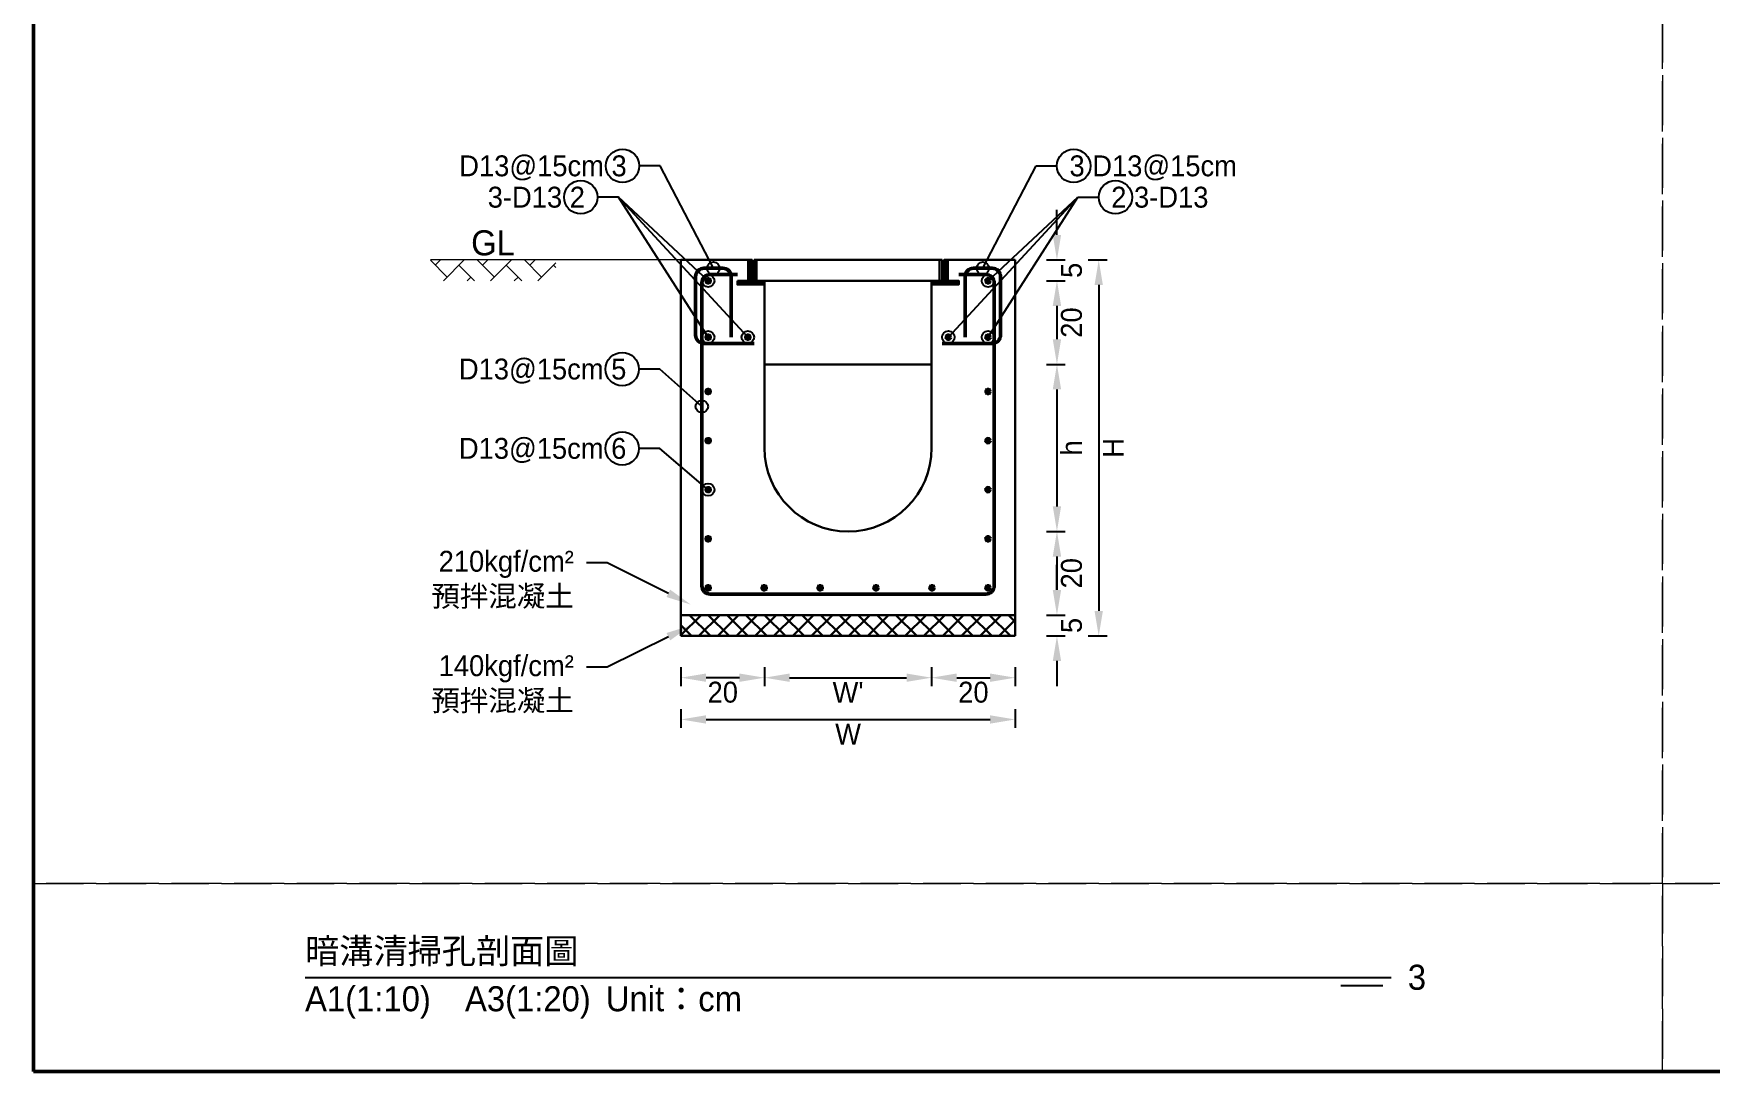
# Model space of a CAD drawing. Extents: x -7340 to 3675, y -3342 to 777.
# Drawn here: x -3420 to -3018.6, y -2021 to -1772.6 of the extents above; entities that cross this region are included whole.
import ezdxf
from ezdxf import colors
from ezdxf.entities.mleader import LeaderData, LeaderLine
from ezdxf.math import Vec2, Vec3

# ---------------------------------------------------------------- set-up
doc = ezdxf.new("R2010")
doc.units = 0
doc.header["$MEASUREMENT"] = 0
doc.linetypes.add('ACAD_ISO02W100', pattern=[15, 12, -3])
for name, color, linetype, lineweight in [('一、3.基本-變更', 1, 'Continuous', 50), ('二、2.繪圖-施作項目', 181, 'Continuous', 30), ('二、4.繪圖-設計鋪面', 40, 'Continuous', 20), ('二、5.繪圖-鋼筋', 60, 'Continuous', 50), ('二、6.繪圖-其他施作項目', 35, 'Continuous', 30)]:
    doc.layers.add(name, color=color, linetype=linetype, lineweight=lineweight)
doc.layers.add('一、4.基本-隱藏', color=9, linetype='ACAD_ISO02W100', lineweight=20, plot=False)
doc.layers.add('三、3.文字-註解文字', color=2, linetype='Continuous')
doc.styles.add('次圖名(詳圖)', font='MS PGothic.ttf', dxfattribs={"height": 6})
doc.styles.add('註解文字(詳圖)', font='MS PGothic.ttf', dxfattribs={"height": 5})
doc.dimstyles.new('註解文字(詳圖)', dxfattribs={"dimtxt": 5, "dimasz": 6, "dimexe": 2, "dimexo": 5, "dimgap": 1, "dimtad": 2, "dimzin": 0, "dimdsep": 46, "dimtxsty": '註解文字(詳圖)', "dimcen": 0.1, "dimclrd": 144, "dimclre": 144, "dimclrt": 256, "dimadec": 0, "dimazin": 0, "dimtfac": 1, "dimtofl": 0, "dimtmove": 0, "dimatfit": 3, "dimfxlon": 1, "dimtolj": 1, "dimtzin": 0, "dimlwd": -1, "dimlwe": -1, "dimarcsym": 1})

# ---------------------------------------------------------------- blocks, each defined once
blk = doc.blocks.new('_Small')
at = {"color": 0, "linetype": 'ByBlock', "lineweight": -2}
blk.add_circle((0, 0), 0.25, dxfattribs=at)
blk = doc.blocks.new('*D285')
at = {"layer": 'Defpoints', "color": 0, "transparency": 16777216}
for p in [(-3205, -1851.75), (-3225, -1891.75), (-3175, -1891.75)]:
    blk.add_point(p, dxfattribs=at)
at = {"layer": '三、3.文字-註解文字', "color": 144, "transparency": 16777216}
for p, q in [((-3177.5, -1851.75), (-3173, -1851.75)), ((-3175, -1857.75), (-3175, -1885.75)), ((-3177.5, -1891.75), (-3173, -1891.75))]:
    blk.add_line(p, q, dxfattribs=at)
for points in [[(-3176, -1857.75), (-3174, -1857.75), (-3175, -1851.75)], [(-3176, -1885.75), (-3174, -1885.75), (-3175, -1891.75)]]:
    blk.add_solid(points, dxfattribs=at)
at = {"layer": '三、3.文字-註解文字', "transparency": 16777216, "insert": (-3171.5, -1871.75), "char_height": 5, "attachment_point": 5, "rotation": 90, "style": '註解文字(詳圖)'}
blk.add_mtext('\\A1;h', dxfattribs=at)
blk = doc.blocks.new('*D286')
at = {"layer": 'Defpoints', "color": 0, "transparency": 16777216}
for p in [(-3225, -1891.75), (-3185, -1911.75), (-3175, -1911.75)]:
    blk.add_point(p, dxfattribs=at)
at = {"layer": '三、3.文字-註解文字', "color": 144, "transparency": 16777216}
for p, q in [((-3177.5, -1891.75), (-3173, -1891.75)), ((-3175, -1897.75), (-3175, -1905.75)), ((-3177.5, -1911.75), (-3173, -1911.75))]:
    blk.add_line(p, q, dxfattribs=at)
for points in [[(-3176, -1897.75), (-3174, -1897.75), (-3175, -1891.75)], [(-3176, -1905.75), (-3174, -1905.75), (-3175, -1911.75)]]:
    blk.add_solid(points, dxfattribs=at)
at = {"layer": '三、3.文字-註解文字', "transparency": 16777216, "insert": (-3171.5, -1901.75), "char_height": 5, "attachment_point": 5, "rotation": 90, "style": '註解文字(詳圖)'}
blk.add_mtext('\\A1;20', dxfattribs=at)
blk = doc.blocks.new('*D287')
at = {"layer": 'Defpoints', "color": 0, "transparency": 16777216}
for p in [(-3185, -1911.75), (-3185, -1916.75), (-3175, -1916.75)]:
    blk.add_point(p, dxfattribs=at)
at = {"layer": '三、3.文字-註解文字', "color": 144, "transparency": 16777216}
for p, q in [((-3175, -1905.75), (-3175, -1899.75)), ((-3177.5, -1911.75), (-3173, -1911.75)), ((-3177.5, -1916.75), (-3173, -1916.75)), ((-3175, -1922.75), (-3175, -1928.75))]:
    blk.add_line(p, q, dxfattribs=at)
for points in [[(-3176, -1905.75), (-3174, -1905.75), (-3175, -1911.75)], [(-3176, -1922.75), (-3174, -1922.75), (-3175, -1916.75)]]:
    blk.add_solid(points, dxfattribs=at)
at = {"layer": '三、3.文字-註解文字', "transparency": 16777216, "insert": (-3171.5, -1914.25), "char_height": 5, "attachment_point": 5, "rotation": 90, "style": '註解文字(詳圖)'}
blk.add_mtext('\\A1;5', dxfattribs=at)
blk = doc.blocks.new('*D288')
at = {"layer": 'Defpoints', "color": 0, "transparency": 16777216}
for p in [(-3185, -1826.75), (-3185, -1916.75), (-3165, -1916.75)]:
    blk.add_point(p, dxfattribs=at)
at = {"layer": '三、3.文字-註解文字', "color": 144, "transparency": 16777216}
for p, q in [((-3167.5, -1826.75), (-3163, -1826.75)), ((-3165, -1832.75), (-3165, -1910.75)), ((-3167.5, -1916.75), (-3163, -1916.75))]:
    blk.add_line(p, q, dxfattribs=at)
for points in [[(-3166, -1832.75), (-3164, -1832.75), (-3165, -1826.75)], [(-3166, -1910.75), (-3164, -1910.75), (-3165, -1916.75)]]:
    blk.add_solid(points, dxfattribs=at)
at = {"layer": '三、3.文字-註解文字', "transparency": 16777216, "insert": (-3161.5, -1871.75), "char_height": 5, "attachment_point": 5, "rotation": 90, "style": '註解文字(詳圖)'}
blk.add_mtext('\\A1;H', dxfattribs=at)
blk = doc.blocks.new('*D289')
at = {"layer": 'Defpoints', "color": 0, "transparency": 16777216}
for p in [(-3185, -1826.75), (-3185, -1831.75), (-3175, -1831.75)]:
    blk.add_point(p, dxfattribs=at)
at = {"layer": '三、3.文字-註解文字', "color": 144, "transparency": 16777216}
for p, q in [((-3175, -1820.75), (-3175, -1814.75)), ((-3177.5, -1826.75), (-3173, -1826.75)), ((-3177.5, -1831.75), (-3173, -1831.75)), ((-3175, -1837.75), (-3175, -1843.75))]:
    blk.add_line(p, q, dxfattribs=at)
for points in [[(-3176, -1820.75), (-3174, -1820.75), (-3175, -1826.75)], [(-3176, -1837.75), (-3174, -1837.75), (-3175, -1831.75)]]:
    blk.add_solid(points, dxfattribs=at)
at = {"layer": '三、3.文字-註解文字', "transparency": 16777216, "insert": (-3171.5, -1829.25), "char_height": 5, "attachment_point": 5, "rotation": 90, "style": '註解文字(詳圖)'}
blk.add_mtext('\\A1;5', dxfattribs=at)
blk = doc.blocks.new('*D290')
at = {"layer": 'Defpoints', "color": 0, "transparency": 16777216}
for p in [(-3185, -1831.75), (-3185, -1851.75), (-3175, -1851.75)]:
    blk.add_point(p, dxfattribs=at)
at = {"layer": '三、3.文字-註解文字', "color": 144, "transparency": 16777216}
for p, q in [((-3177.5, -1831.75), (-3173, -1831.75)), ((-3175, -1837.75), (-3175, -1845.75)), ((-3177.5, -1851.75), (-3173, -1851.75))]:
    blk.add_line(p, q, dxfattribs=at)
for points in [[(-3176, -1837.75), (-3174, -1837.75), (-3175, -1831.75)], [(-3176, -1845.75), (-3174, -1845.75), (-3175, -1851.75)]]:
    blk.add_solid(points, dxfattribs=at)
at = {"layer": '三、3.文字-註解文字', "transparency": 16777216, "insert": (-3171.5, -1841.75), "char_height": 5, "attachment_point": 5, "rotation": 90, "style": '註解文字(詳圖)'}
blk.add_mtext('\\A1;20', dxfattribs=at)
blk = doc.blocks.new('*D291')
at = {"layer": 'Defpoints', "color": 0, "transparency": 16777216}
for p in [(-3265, -1826.75), (-3245, -1831.75), (-3265, -1926.75)]:
    blk.add_point(p, dxfattribs=at)
at = {"layer": '三、3.文字-註解文字', "color": 144, "transparency": 16777216}
for p, q in [((-3265, -1924.25), (-3265, -1928.75)), ((-3251, -1926.75), (-3259, -1926.75)), ((-3245, -1924.25), (-3245, -1928.75))]:
    blk.add_line(p, q, dxfattribs=at)
for points in [[(-3259, -1925.75), (-3259, -1927.75), (-3265, -1926.75)], [(-3251, -1925.75), (-3251, -1927.75), (-3245, -1926.75)]]:
    blk.add_solid(points, dxfattribs=at)
at = {"layer": '三、3.文字-註解文字', "transparency": 16777216, "insert": (-3255, -1930.25), "char_height": 5, "attachment_point": 5, "style": '註解文字(詳圖)'}
blk.add_mtext('\\A1;20', dxfattribs=at)
blk = doc.blocks.new('*D292')
at = {"layer": 'Defpoints', "color": 0, "transparency": 16777216}
for p in [(-3245, -1831.75), (-3205, -1831.75), (-3205, -1926.75)]:
    blk.add_point(p, dxfattribs=at)
at = {"layer": '三、3.文字-註解文字', "color": 144, "transparency": 16777216}
for p, q in [((-3245, -1924.25), (-3245, -1928.75)), ((-3239, -1926.75), (-3211, -1926.75)), ((-3205, -1924.25), (-3205, -1928.75))]:
    blk.add_line(p, q, dxfattribs=at)
for points in [[(-3239, -1925.75), (-3239, -1927.75), (-3245, -1926.75)], [(-3211, -1925.75), (-3211, -1927.75), (-3205, -1926.75)]]:
    blk.add_solid(points, dxfattribs=at)
at = {"layer": '三、3.文字-註解文字', "transparency": 16777216, "insert": (-3225, -1930.25), "char_height": 5, "attachment_point": 5, "style": '註解文字(詳圖)'}
blk.add_mtext("\\A1;W'", dxfattribs=at)
blk = doc.blocks.new('*D293')
at = {"layer": 'Defpoints', "color": 0, "transparency": 16777216}
for p in [(-3185, -1826.75), (-3205, -1831.75), (-3185, -1926.75)]:
    blk.add_point(p, dxfattribs=at)
at = {"layer": '三、3.文字-註解文字', "color": 144, "transparency": 16777216}
for p, q in [((-3205, -1924.25), (-3205, -1928.75)), ((-3199, -1926.75), (-3191, -1926.75)), ((-3185, -1924.25), (-3185, -1928.75))]:
    blk.add_line(p, q, dxfattribs=at)
for points in [[(-3199, -1925.75), (-3199, -1927.75), (-3205, -1926.75)], [(-3191, -1925.75), (-3191, -1927.75), (-3185, -1926.75)]]:
    blk.add_solid(points, dxfattribs=at)
at = {"layer": '三、3.文字-註解文字', "transparency": 16777216, "insert": (-3195, -1930.25), "char_height": 5, "attachment_point": 5, "style": '註解文字(詳圖)'}
blk.add_mtext('\\A1;20', dxfattribs=at)
blk = doc.blocks.new('*D294')
at = {"layer": 'Defpoints', "color": 0, "transparency": 16777216}
for p in [(-3265, -1916.75), (-3185, -1916.75), (-3185, -1936.75)]:
    blk.add_point(p, dxfattribs=at)
at = {"layer": '三、3.文字-註解文字', "color": 144, "transparency": 16777216}
for p, q in [((-3265, -1934.25), (-3265, -1938.75)), ((-3185, -1934.25), (-3185, -1938.75)), ((-3259, -1936.75), (-3191, -1936.75))]:
    blk.add_line(p, q, dxfattribs=at)
for points in [[(-3259, -1935.75), (-3259, -1937.75), (-3265, -1936.75)], [(-3191, -1935.75), (-3191, -1937.75), (-3185, -1936.75)]]:
    blk.add_solid(points, dxfattribs=at)
at = {"layer": '三、3.文字-註解文字', "transparency": 16777216, "insert": (-3225, -1940.25), "char_height": 5, "attachment_point": 5, "style": '註解文字(詳圖)'}
blk.add_mtext('\\A1;W', dxfattribs=at)

msp = doc.modelspace()

# ---------------------------------------------------------------- hatches: boundary and pattern name
at = {"layer": '二、2.繪圖-施作項目'}
h = msp.add_hatch(dxfattribs=at)
h.set_pattern_fill('ANSI37', color=256)
h.set_pattern_definition([(45, (-4884.7632, -1960.2784), (-2.245064, 2.245064), []), (135, (-4884.7632, -1960.2784), (-2.245064, -2.245064), [])])
h.paths.add_polyline_path([(-3265, -1911.75), (-3265, -1916.75), (-3185, -1916.75), (-3185, -1911.75)])
at = {"layer": '二、4.繪圖-設計鋪面'}
h = msp.add_hatch(dxfattribs=at)
h.set_pattern_fill('AR-HBONE', color=256)
h.set_pattern_definition([(45, (-2645, -1556.5), (0, 5.656854), [12, -4]), (135, (-2642.1716, -1553.6716), (4e-16, 5.656854), [12, -4])])
h.paths.add_polyline_path([(-3295, -1826.75), (-3325, -1826.75), (-3325, -1831.75), (-3295, -1831.75)])
at = {"layer": '二、5.繪圖-鋼筋'}
h = msp.add_hatch(color=256, dxfattribs=at)
h.dxf.hatch_style = 1
h.paths.add_polyline_path([(-3258, -1831.75, 1), (-3259, -1831.75, 1)])
h = msp.add_hatch(color=256, dxfattribs=at)
h.dxf.hatch_style = 1
h.paths.add_polyline_path([(-3191, -1831.75, 1), (-3192, -1831.75, 1)])
h = msp.add_hatch(color=256, dxfattribs=at)
h.dxf.hatch_style = 1
h.paths.add_polyline_path([(-3258, -1845.25, 1), (-3259, -1845.25, 1)])
h = msp.add_hatch(color=256, dxfattribs=at)
h.dxf.hatch_style = 1
h.paths.add_polyline_path([(-3248.5, -1845.25, 1), (-3249.5, -1845.25, 1)])
h = msp.add_hatch(color=256, dxfattribs=at)
h.dxf.hatch_style = 1
h.paths.add_polyline_path([(-3200.5, -1845.25, 1), (-3201.5, -1845.25, 1)])
h = msp.add_hatch(color=256, dxfattribs=at)
h.dxf.hatch_style = 1
h.paths.add_polyline_path([(-3191, -1845.25, 1), (-3192, -1845.25, 1)])
h = msp.add_hatch(color=256, dxfattribs=at)
h.dxf.hatch_style = 1
h.paths.add_polyline_path([(-3258, -1858.25, 1), (-3259, -1858.25, 1)])
h = msp.add_hatch(color=256, dxfattribs=at)
h.dxf.hatch_style = 1
h.paths.add_polyline_path([(-3191, -1858.25, 1), (-3192, -1858.25, 1)])
h = msp.add_hatch(color=256, dxfattribs=at)
h.dxf.hatch_style = 1
h.paths.add_polyline_path([(-3258, -1870, 1), (-3259, -1870, 1)])
h = msp.add_hatch(color=256, dxfattribs=at)
h.dxf.hatch_style = 1
h.paths.add_polyline_path([(-3191, -1870, 1), (-3192, -1870, 1)])
h = msp.add_hatch(color=256, dxfattribs=at)
h.dxf.hatch_style = 1
h.paths.add_polyline_path([(-3258, -1881.75, 1), (-3259, -1881.75, 1)])
h = msp.add_hatch(color=256, dxfattribs=at)
h.dxf.hatch_style = 1
h.paths.add_polyline_path([(-3191, -1881.75, 1), (-3192, -1881.75, 1)])
h = msp.add_hatch(color=256, dxfattribs=at)
h.dxf.hatch_style = 1
h.paths.add_polyline_path([(-3258, -1893.5, 1), (-3259, -1893.5, 1)])
h = msp.add_hatch(color=256, dxfattribs=at)
h.dxf.hatch_style = 1
h.paths.add_polyline_path([(-3191, -1893.5, 1), (-3192, -1893.5, 1)])
h = msp.add_hatch(color=256, dxfattribs=at)
h.dxf.hatch_style = 1
h.paths.add_polyline_path([(-3258, -1905.25, 1), (-3259, -1905.25, 1)])
h = msp.add_hatch(color=256, dxfattribs=at)
h.dxf.hatch_style = 1
h.paths.add_polyline_path([(-3244.6, -1905.25, 1), (-3245.6, -1905.25, 1)])
h = msp.add_hatch(color=256, dxfattribs=at)
h.dxf.hatch_style = 1
h.paths.add_polyline_path([(-3231.2, -1905.25, 1), (-3232.2, -1905.25, 1)])
h = msp.add_hatch(color=256, dxfattribs=at)
h.dxf.hatch_style = 1
h.paths.add_polyline_path([(-3217.8, -1905.25, 1), (-3218.8, -1905.25, 1)])
h = msp.add_hatch(color=256, dxfattribs=at)
h.dxf.hatch_style = 1
h.paths.add_polyline_path([(-3204.4, -1905.25, 1), (-3205.4, -1905.25, 1)])
h = msp.add_hatch(color=256, dxfattribs=at)
h.dxf.hatch_style = 1
h.paths.add_polyline_path([(-3191, -1905.25, 1), (-3192, -1905.25, 1)])
at = {"layer": '二、6.繪圖-其他施作項目'}
h = msp.add_hatch(dxfattribs=at)
h.set_pattern_fill('ANSI31', color=256, scale=0.1)
h.set_pattern_definition([(45, (-1533.49114, -3131.03593), (-0.224506403, 0.224506403), [])])
h.paths.add_polyline_path([(-3248.9, -1831.75), (-3251.5, -1831.75), (-3251.5, -1832.65), (-3245, -1832.65), (-3245, -1831.75), (-3248, -1831.75), (-3248, -1826.75), (-3248.9, -1826.75)])
h.paths.add_polyline_path([(-3201.1, -1826.75), (-3202, -1826.75), (-3202, -1831.75), (-3205, -1831.75), (-3205, -1832.65), (-3198.5, -1832.65), (-3198.5, -1831.75), (-3201.1, -1831.75)])

# ---------------------------------------------------------------- linework, layer by layer
at = {"layer": '一、3.基本-變更'}
msp.add_lwpolyline([(-3420, -1514), (0, -1514), (0, -2021), (-3420, -2021)], close=True, dxfattribs=at)
at = {"layer": '一、4.基本-隱藏'}
for points in [[(-3420, -1514), (-2640, -1514), (-2640, -2021), (-3420, -2021)], [(-3420, -1767.5), (-3030, -1767.5), (-3030, -1976), (-3420, -1976)], [(-3030, -1767.5), (-2730, -1767.5), (-2730, -1976), (-3030, -1976)], [(-3420, -1976), (-3030, -1976), (-3030, -2021), (-3420, -2021)], [(-3030, -1976), (-2730, -1976), (-2730, -2021), (-3030, -2021)]]:
    msp.add_lwpolyline(points, close=True, dxfattribs=at)
msp.add_lwpolyline([(-3420, -2021), (-2640, -2021)], dxfattribs=at)
at = {"layer": '三、3.文字-註解文字'}
for points in [[(-3355, -1998.5), (-3095, -1998.5)], [(-3097, -2000.5), (-3107, -2000.5)]]:
    msp.add_lwpolyline(points, dxfattribs=at)
for centre in [(-3279, -1804.25), (-3171, -1804.25), (-3289, -1811.75), (-3161, -1811.75), (-3279.082, -1852.885), (-3279.082, -1871.875)]:
    msp.add_circle(centre, 4, dxfattribs=at)
at = {"layer": '二、2.繪圖-施作項目'}
for points in [[(-3265, -1826.75), (-3248.9, -1826.75)], [(-3265, -1826.75), (-3265, -1916.75)], [(-3201.1, -1826.75), (-3185, -1826.75)], [(-3185, -1826.75), (-3185, -1916.75)], [(-3265, -1911.75), (-3185, -1911.75)], [(-3265, -1916.75), (-3185, -1916.75)]]:
    msp.add_lwpolyline(points, dxfattribs=at)
msp.add_lwpolyline([(-3205, -1832.65), (-3205, -1871.75, -1), (-3245, -1871.75), (-3245, -1832.65)], format="xyb", dxfattribs=at)
at = {"layer": '二、4.繪圖-設計鋪面'}
msp.add_lwpolyline([(-3265, -1826.75), (-3325, -1826.75)], dxfattribs=at)
at = {"layer": '二、5.繪圖-鋼筋'}
for points in [[(-3247.5, -1846.75), (-3259.5, -1846.75, -0.4142136), (-3261.5, -1844.75), (-3261.5, -1830.75, -0.4142136), (-3259.5, -1828.75), (-3255, -1828.75, -0.4142136), (-3253, -1830.75), (-3253, -1845.25)], [(-3198.5, -1830.25), (-3192, -1830.25, -0.4142136), (-3190, -1832.25), (-3190, -1904.75, -0.4142136), (-3192, -1906.75), (-3258, -1906.75, -0.4142136), (-3260, -1904.75), (-3260, -1832.25, -0.4142136), (-3258, -1830.25), (-3251.5, -1830.25)], [(-3202.5, -1846.75), (-3190.5, -1846.75, 0.4142136), (-3188.5, -1844.75), (-3188.5, -1830.75, 0.4142136), (-3190.5, -1828.75), (-3195, -1828.75, 0.4142136), (-3197, -1830.75), (-3197, -1845.25)]]:
    msp.add_lwpolyline(points, format="xyb", dxfattribs=at)
for centre in [(-3258.5, -1831.75), (-3191.5, -1831.75), (-3258.5, -1845.25), (-3249, -1845.25), (-3201, -1845.25), (-3191.5, -1845.25), (-3258.5, -1858.25), (-3191.5, -1858.25), (-3258.5, -1870), (-3191.5, -1870), (-3258.5, -1881.75), (-3191.5, -1881.75), (-3258.5, -1893.5), (-3191.5, -1893.5), (-3258.5, -1905.25), (-3245.1, -1905.25), (-3231.7, -1905.25), (-3218.3, -1905.25), (-3204.9, -1905.25), (-3191.5, -1905.25)]:
    msp.add_circle(centre, 0.5, dxfattribs=at)
at = {"layer": '二、6.繪圖-其他施作項目'}
for points in [[(-3251.5, -1831.75), (-3248.9, -1831.75), (-3248.9, -1826.75), (-3248, -1826.75), (-3248, -1831.75), (-3245, -1831.75), (-3245, -1832.65), (-3251.5, -1832.65)], [(-3201.1, -1826.75), (-3202, -1826.75), (-3202, -1831.75), (-3205, -1831.75), (-3205, -1832.65), (-3198.5, -1832.65), (-3198.5, -1831.75), (-3201.1, -1831.75)]]:
    msp.add_lwpolyline(points, close=True, dxfattribs=at)
for points in [[(-3247.5, -1826.75), (-3247.5, -1831.75)], [(-3247.5, -1826.75), (-3202.5, -1826.75)], [(-3246.9, -1826.75), (-3246.9, -1831.75)], [(-3203.1, -1826.75), (-3203.1, -1831.75)], [(-3202.5, -1826.75), (-3202.5, -1831.75)], [(-3247.5, -1831.75), (-3202.5, -1831.75)], [(-3245, -1851.75), (-3205, -1851.75)]]:
    msp.add_lwpolyline(points, dxfattribs=at)

# ---------------------------------------------------------------- texts
at = {"layer": '三、3.文字-註解文字', "char_height": 6, "attachment_point": 4, "style": '次圖名(詳圖)'}
for s, width, insert in [('{\\fMS PGothic|b0|i0|c128|p34;暗溝}清掃孔{\\fMS PGothic|b0|i0|c128|p34;剖面圖}', 134.12151, (-3355, -1992.5)), ('3', 3, (-3091, -1998.5)), ('A1(1:10)\u3000A3(1:20){\\fMS PGothic|b0|i0|c128|p34;^IUnit：cm}', 136.03259, (-3355, -2004.5))]:
    msp.add_mtext_dynamic_manual_height_columns(s, width=width, gutter_width=15, heights=[0], dxfattribs=dict(at, insert=insert))
at = {"layer": '二、4.繪圖-設計鋪面', "insert": (-3310, -1825.75), "char_height": 6, "attachment_point": 8, "style": '註解文字(詳圖)'}
msp.add_mtext_dynamic_manual_height_columns('{\\fMS PGothic|b0|i0|c128|p34;GL}', width=10.17412, gutter_width=30, heights=[0], dxfattribs=at)

# ---------------------------------------------------------------- dimensions: what is measured, and where the dimension line sits
at = {"layer": '三、3.文字-註解文字'}
for base, p1, p2, text, picture, middle in [((-3175, -1831.75), (-3185, -1826.75), (-3185, -1831.75), '5', '*D289', (-3171.5, -1829.25)), ((-3165, -1916.75), (-3185, -1826.75), (-3185, -1916.75), 'H', '*D288', (-3161.5, -1871.75)), ((-3175, -1851.75), (-3185, -1831.75), (-3185, -1851.75), '20', '*D290', (-3171.5, -1841.75)), ((-3175, -1891.75), (-3205, -1851.75), (-3225, -1891.75), 'h', '*D285', (-3171.5, -1871.75)), ((-3175, -1911.75), (-3225, -1891.75), (-3185, -1911.75), '20', '*D286', (-3171.5, -1901.75)), ((-3175, -1916.75), (-3185, -1911.75), (-3185, -1916.75), '5', '*D287', (-3171.5, -1914.25))]:
    dim = msp.add_linear_dim(base=base, p1=p1, p2=p2, angle=90, text=text, dimstyle='註解文字(詳圖)', dxfattribs=at)
    dim.commit()
    dim.dimension.update_dxf_attribs({"geometry": picture, "text_midpoint": middle})
for base, p1, p2, text, picture, middle in [((-3265, -1926.75), (-3245, -1831.75), (-3265, -1826.75), '20', '*D291', (-3255, -1930.25)), ((-3185, -1926.75), (-3205, -1831.75), (-3185, -1826.75), '20', '*D293', (-3195, -1930.25)), ((-3205, -1926.75), (-3245, -1831.75), (-3205, -1831.75), "W'", '*D292', (-3225, -1930.25)), ((-3185, -1936.75), (-3265, -1916.75), (-3185, -1916.75), 'W', '*D294', (-3225, -1940.25))]:
    dim = msp.add_linear_dim(base=base, p1=p1, p2=p2, text=text, dimstyle='註解文字(詳圖)', dxfattribs=at)
    dim.commit()
    dim.dimension.update_dxf_attribs({"geometry": picture, "text_midpoint": middle})

# ---------------------------------------------------------------- leaders
ml = msp.add_multileader_mtext('Standard', dxfattribs=at)
ml.set_content('{\\fMS PGothic|b0|i0|c128|p34;D13}@15cm{\\fMS PGothic|b0|i0|c128|p34; }3', color=256, style='註解文字(詳圖)')
ml.set_leader_properties(color=144, linetype='ByLayer', lineweight=-1)
ml.set_arrow_properties(name='SMALL')
ml.build(insert=Vec2(0, 0))
ml.multileader.update_dxf_attribs({"dogleg_length": 5, "arrow_head_size": 6})
ctx = ml.context
ctx.base_point, ctx.char_height, ctx.arrow_head_size, ctx.landing_gap_size, ctx.plane_origin = Vec3(-3319.097, -1804.25), 5, 6, 3, Vec3(-3368.932, -1852.085)
ctx.text_align_type = 2
notes = []
notes.append((ctx, [(1, (1, 1, 0), (-3270, -1804.25), (-1, 0), 5, [(0, [(-3257.25, -1828.75)], 0, [])])]))
ctx.mtext.insert, ctx.mtext.alignment, ctx.mtext.flow_direction = Vec3(-3278, -1801.736), 3, 5
ml = msp.add_multileader_mtext('Standard', dxfattribs=at)
ml.set_content('3{\\fMS PGothic|b0|i0|c128|p34; D13@15cm}', color=256, style='註解文字(詳圖)')
ml.set_leader_properties(color=144, linetype='ByLayer', lineweight=-1)
ml.set_arrow_properties(name='SMALL')
ml.build(insert=Vec2(0, 0))
ml.multileader.update_dxf_attribs({"dogleg_length": 5, "arrow_head_size": 6})
ctx = ml.context
ctx.base_point, ctx.char_height, ctx.arrow_head_size, ctx.landing_gap_size, ctx.plane_origin = Vec3(-3175, -1804.25), 5, 6, 3, Vec3(-3217.625, -1852.085)
notes.append((ctx, [(0, (1, 1, 0), (-3180, -1804.25), (1, 0), 5, [(0, [(-3192.75, -1828.75)], 0, [])])]))
ctx.mtext.insert, ctx.mtext.flow_direction = Vec3(-3172, -1801.736), 5
ml = msp.add_multileader_mtext('Standard', dxfattribs=at)
ml.set_content('3-{\\fMS PGothic|b0|i0|c128|p34;D13 2}', color=256, style='註解文字(詳圖)')
ml.set_leader_properties(color=144, linetype='ByLayer', lineweight=-1)
ml.set_arrow_properties(name='SMALL')
ml.build(insert=Vec2(0, 0))
ml.multileader.update_dxf_attribs({"dogleg_length": 5, "arrow_head_size": 6})
ctx = ml.context
ctx.base_point, ctx.char_height, ctx.arrow_head_size, ctx.landing_gap_size, ctx.plane_origin = Vec3(-3315.375, -1811.75), 5, 6, 3, Vec3(-3378.932, -1859.585)
ctx.text_align_type = 2
notes.append((ctx, [(1, (1, 1, 0), (-3280, -1811.75), (-1, 0), 5, [(0, [(-3258.5, -1831.75)], 0, [])])]))
ctx.mtext.insert, ctx.mtext.alignment, ctx.mtext.flow_direction = Vec3(-3288, -1809.236), 3, 5
ml = msp.add_multileader_mtext('Standard', dxfattribs=at)
ml.set_content('{\\fMS PGothic|b0|i0|c128|p34; }', color=256, style='註解文字(詳圖)')
ml.set_leader_properties(color=144, linetype='ByLayer', lineweight=-1)
ml.set_arrow_properties(name='SMALL')
ml.build(insert=Vec2(0, 0))
ml.multileader.update_dxf_attribs({"dogleg_length": 5, "arrow_head_size": 6})
ctx = ml.context
ctx.base_point, ctx.char_height, ctx.arrow_head_size, ctx.landing_gap_size, ctx.plane_origin = Vec3(-3293.216, -1811.75), 5, 6, 3, Vec3(-3380.235, -1867.068)
ctx.text_align_type = 2
notes.append((ctx, [(1, (1, 1, 0), (-3280, -1811.75), (-1, 0), 5, [(0, [(-3249, -1845.25)], 0, [])])]))
ctx.mtext.insert, ctx.mtext.alignment, ctx.mtext.flow_direction = Vec3(-3288, -1809.25), 3, 5
ml = msp.add_multileader_mtext('Standard', dxfattribs=at)
ml.set_content('{\\fMS PGothic|b0|i0|c128|p34; }', color=256, style='註解文字(詳圖)')
ml.set_leader_properties(color=144, linetype='ByLayer', lineweight=-1)
ml.set_arrow_properties(name='SMALL')
ml.build(insert=Vec2(0, 0))
ml.multileader.update_dxf_attribs({"dogleg_length": 5, "arrow_head_size": 6})
ctx = ml.context
ctx.base_point, ctx.char_height, ctx.arrow_head_size, ctx.landing_gap_size, ctx.plane_origin = Vec3(-3293.216, -1811.75), 5, 6, 3, Vec3(-3385.173, -1870.461)
ctx.text_align_type = 2
notes.append((ctx, [(1, (1, 1, 0), (-3280, -1811.75), (-1, 0), 5, [(0, [(-3258.5, -1845.25)], 0, [])])]))
ctx.mtext.insert, ctx.mtext.alignment, ctx.mtext.flow_direction = Vec3(-3288, -1809.25), 3, 5
ml = msp.add_multileader_mtext('Standard', dxfattribs=at)
ml.set_content('{\\fMS PGothic|b0|i0|c128|p34; }', color=256, style='註解文字(詳圖)')
ml.set_leader_properties(color=144, linetype='ByLayer', lineweight=-1)
ml.set_arrow_properties(name='SMALL')
ml.build(insert=Vec2(0, 0))
ml.multileader.update_dxf_attribs({"dogleg_length": 5, "arrow_head_size": 6})
ctx = ml.context
ctx.base_point, ctx.char_height, ctx.arrow_head_size, ctx.landing_gap_size, ctx.plane_origin = Vec3(-3165, -1811.75), 5, 6, 3, Vec3(-3193.625, -1859.585)
notes.append((ctx, [(0, (1, 1, 0), (-3170, -1811.75), (1, 0), 5, [(0, [(-3201, -1845.25)], 0, [])])]))
ctx.mtext.insert, ctx.mtext.flow_direction = Vec3(-3162, -1809.25), 5
ml = msp.add_multileader_mtext('Standard', dxfattribs=at)
ml.set_content('2{\\fMS PGothic|b0|i0|c128|p34; }3-D13', color=256, style='註解文字(詳圖)')
ml.set_leader_properties(color=144, linetype='ByLayer', lineweight=-1)
ml.set_arrow_properties(name='SMALL')
ml.build(insert=Vec2(0, 0))
ml.multileader.update_dxf_attribs({"dogleg_length": 5, "arrow_head_size": 6})
ctx = ml.context
ctx.base_point, ctx.char_height, ctx.arrow_head_size, ctx.landing_gap_size, ctx.plane_origin = Vec3(-3165, -1811.75), 5, 6, 3, Vec3(-3207.625, -1859.585)
notes.append((ctx, [(0, (1, 1, 0), (-3170, -1811.75), (1, 0), 5, [(0, [(-3191.5, -1831.75)], 0, [])])]))
ctx.mtext.insert, ctx.mtext.flow_direction = Vec3(-3162, -1809.236), 5
ml = msp.add_multileader_mtext('Standard', dxfattribs=at)
ml.set_content('{\\fMS PGothic|b0|i0|c128|p34; }', color=256, style='註解文字(詳圖)')
ml.set_leader_properties(color=144, linetype='ByLayer', lineweight=-1)
ml.set_arrow_properties(name='SMALL')
ml.build(insert=Vec2(0, 0))
ml.multileader.update_dxf_attribs({"dogleg_length": 5, "arrow_head_size": 6})
ctx = ml.context
ctx.base_point, ctx.char_height, ctx.arrow_head_size, ctx.landing_gap_size, ctx.plane_origin = Vec3(-3165, -1811.75), 5, 6, 3, Vec3(-3191.773, -1863.689)
notes.append((ctx, [(0, (1, 1, 0), (-3170, -1811.75), (1, 0), 5, [(0, [(-3191.5, -1845.25)], 0, [])])]))
ctx.mtext.insert, ctx.mtext.flow_direction = Vec3(-3162, -1809.25), 5
ml = msp.add_multileader_mtext('Standard', dxfattribs=at)
ml.set_content('{\\fMS PGothic|b0|i0|c128|p34;D13@15cm }5', color=256, style='註解文字(詳圖)')
ml.set_leader_properties(color=144, linetype='ByLayer', lineweight=-1)
ml.set_arrow_properties(name='SMALL')
ml.build(insert=Vec2(0, 0))
ml.multileader.update_dxf_attribs({"dogleg_length": 5, "arrow_head_size": 6})
ctx = ml.context
ctx.base_point, ctx.char_height, ctx.arrow_head_size, ctx.landing_gap_size, ctx.plane_origin = Vec3(-3319.178, -1852.885), 5, 6, 3, Vec3(-3369.013, -1900.719)
ctx.text_align_type = 2
notes.append((ctx, [(1, (1, 1, 0), (-3270.082, -1852.885), (-1, 0), 5, [(0, [(-3260, -1861.85)], 0, [])])]))
ctx.mtext.insert, ctx.mtext.alignment, ctx.mtext.flow_direction = Vec3(-3278.082, -1850.37), 3, 5
ml = msp.add_multileader_mtext('Standard', dxfattribs=at)
ml.set_content('{\\fMS PGothic|b0|i0|c128|p34;D13@15cm }6', color=256, style='註解文字(詳圖)')
ml.set_leader_properties(color=144, linetype='ByLayer', lineweight=-1)
ml.set_arrow_properties(name='SMALL')
ml.build(insert=Vec2(0, 0))
ml.multileader.update_dxf_attribs({"dogleg_length": 5, "arrow_head_size": 6})
ctx = ml.context
ctx.base_point, ctx.char_height, ctx.arrow_head_size, ctx.landing_gap_size, ctx.plane_origin = Vec3(-3319.15, -1871.875), 5, 6, 3, Vec3(-3369.013, -1919.71)
ctx.text_align_type = 2
notes.append((ctx, [(1, (1, 1, 0), (-3270.082, -1871.875), (-1, 0), 5, [(0, [(-3258.5, -1881.75)], 0, [])])]))
ctx.mtext.insert, ctx.mtext.alignment, ctx.mtext.flow_direction = Vec3(-3278.082, -1869.361), 3, 5
ml = msp.add_multileader_mtext('Standard', dxfattribs=at)
ml.set_content('{\\fMS PGothic|b0|i0|c128|p34;210kgf/cm²}\\P預拌{\\fMS PGothic|b0|i0|c128|p34;混凝土}', color=256, style='註解文字(詳圖)')
ml.set_leader_properties(color=144, linetype='ByLayer', lineweight=-1)
ml.build(insert=Vec2(0, 0))
ml.multileader.update_dxf_attribs({"dogleg_length": 5, "arrow_head_size": 6})
ctx = ml.context
ctx.base_point, ctx.char_height, ctx.arrow_head_size, ctx.landing_gap_size, ctx.plane_origin = Vec3(-3329.058, -1899.25), 5, 6, 3, Vec3(-3262.66, -1909.25)
ctx.text_align_type = 2
notes.append((ctx, [(0, (1, 1, 0), (-3282.66, -1899.25), (-1, 0), 5, [(0, [(-3262.66, -1909.25)], 0, [])])]))
ctx.mtext.insert, ctx.mtext.alignment, ctx.mtext.flow_direction = Vec3(-3290.66, -1896.381), 3, 5
ml = msp.add_multileader_mtext('Standard', dxfattribs=at)
ml.set_content('{\\fMS PGothic|b0|i0|c128|p34;140kgf/cm²}\\P預拌{\\fMS PGothic|b0|i0|c128|p34;混凝土}', color=256, style='註解文字(詳圖)')
ml.set_leader_properties(color=144, linetype='ByLayer', lineweight=-1)
ml.build(insert=Vec2(0, 0))
ml.multileader.update_dxf_attribs({"dogleg_length": 5, "arrow_head_size": 6})
ctx = ml.context
ctx.base_point, ctx.char_height, ctx.arrow_head_size, ctx.landing_gap_size, ctx.plane_origin = Vec3(-3329.058, -1924.25), 5, 6, 3, Vec3(-3262.66, -1914.25)
ctx.text_align_type = 2
notes.append((ctx, [(0, (1, 1, 0), (-3282.66, -1924.25), (-1, 0), 5, [(0, [(-3262.66, -1914.25)], 0, [])])]))
ctx.mtext.insert, ctx.mtext.alignment, ctx.mtext.flow_direction = Vec3(-3290.66, -1921.381), 3, 5
for ctx, leaders in notes:
    for number, flags, end, landing, length, lines in leaders:
        leader = LeaderData()
        leader.index, (leader.has_last_leader_line, leader.has_dogleg_vector, leader.attachment_direction) = number, flags
        leader.last_leader_point, leader.dogleg_vector, leader.dogleg_length = Vec3(end), Vec3(landing), length
        for number, points, colour, breaks in lines:
            line = LeaderLine()
            line.index, line.vertices, line.color, line.breaks = number, Vec3.list(points), colors.encode_raw_color(colour), breaks
            leader.lines.append(line)
        ctx.leaders.append(leader)

doc.saveas('drawing.dxf')
